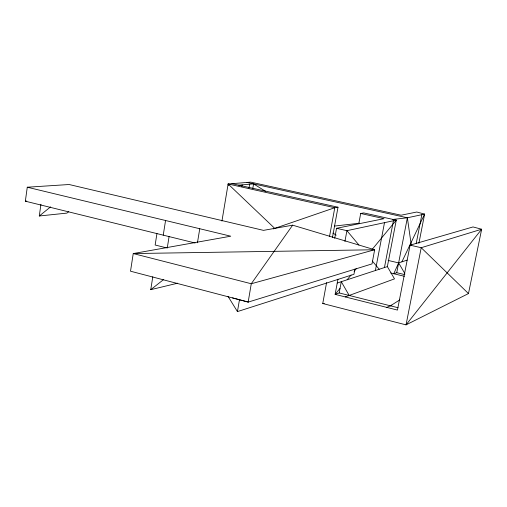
<?xml version="1.0" encoding="UTF-8"?>
<svg xmlns="http://www.w3.org/2000/svg" width="507" height="507" viewBox="0 0 507 507"><rect width="100%" height="100%" fill="white"/><g stroke="black" fill="none" stroke-linecap="round" stroke-linejoin="round"><path stroke-width="0.76" d="M195.056 242.986L25.35 201.197L27.27 187.216L69.136 184.516L263.488 230.368L292.647 225.171L374.654 249.755L372.024 263.894L248.164 302.115L232.504 297.901M68.737 211.653L66.918 213.105L39.299 215.988L40.94 204.264M156.955 233.499L155.142 245.014L166.499 247.86M177.691 283.191L150.756 289.674L152.797 276.752M163.241 235.153L165.561 220.507M167.253 248.05L169.097 236.49M197.451 242.764L199.752 228.733M221.939 221.071L228.118 183.99L250.737 182.133L401.075 215.209L416.779 212.021L424.619 214.1L418.896 243.316M241.858 186.424L242.118 184.878M249.007 188.103L249.666 184.225M252.797 188.503L253.582 183.889L238.702 185.169M354.906 269.141L353.937 274.306L237.441 311.59L239.519 299.453M248.164 302.115L251.269 283.749L292.647 225.171M329.531 236.465L334.785 207.718L338.011 207.217L332.484 237.384M337.941 279.18L335.127 294.371L397.45 310.075L410.093 245.166L473.025 226.94L481.65 229.227L468.474 293.572L406.044 324.867L322.744 303.522L326.584 282.583M334.696 238.385L336.547 228.302L384.027 218.669L360.686 213.479L358.817 223.517M344.925 241.459L346.921 230.679L396.278 220.146L387.354 266.6L394.503 278.875L345.21 296.912M340.032 288.42L335.127 294.371L339.189 292.938L341.281 281.702L349.196 295.454M375.383 270.523L384.496 222.662M384.452 267.55L393.419 220.76M407.153 260.11L398.635 262.905L393.762 273.742L396.74 272.696L407.368 217.782L424.619 214.1L401.905 261.834M416.196 243.537L421.837 214.695M347.149 279.775L351.104 274.978M354.07 271.378L356.541 268.374M372.303 249.248L396.278 220.146L363.753 212.927L360.686 213.479M39.299 215.988L50.58 206.881M150.756 289.674L163.628 279.547M390.428 305.81L399.757 299.929M386.778 307.388L391.867 305.189M273.254 228.891L334.785 207.718L228.118 183.99L228.429 185.524M337.225 283.026L387.354 266.6M334.525 226.059L359.59 223.207M392.488 219.474L407.368 217.782L411.285 245.115M25.35 201.197L26.795 201.076M322.744 303.522L324.315 303.414M247.004 182.444L407.368 217.782M231.978 183.673L338.011 207.217M336.547 228.302L346.921 230.679L358.918 245.02M410.093 245.166L421.203 247.714L481.65 229.227L406.044 324.867L421.203 247.714L468.474 293.572M388.121 260.421L398.635 262.905L404.82 273.495M396.74 272.696L404.852 274.642M390.713 273.007L404.402 276.296M27.27 187.216L230.755 236.199L133.24 253.563L130.514 271.201L248.126 302.001M339.189 292.938L397.989 307.711M253.582 183.889L265.693 191.405M332.871 233.074L336.192 235.134M228.118 183.99L274.743 228.378M372.347 261.061L379.217 269.268M228.042 296.38L237.441 311.59M374.654 249.755L251.269 283.749L133.24 253.563L374.654 249.755"/></g></svg>
